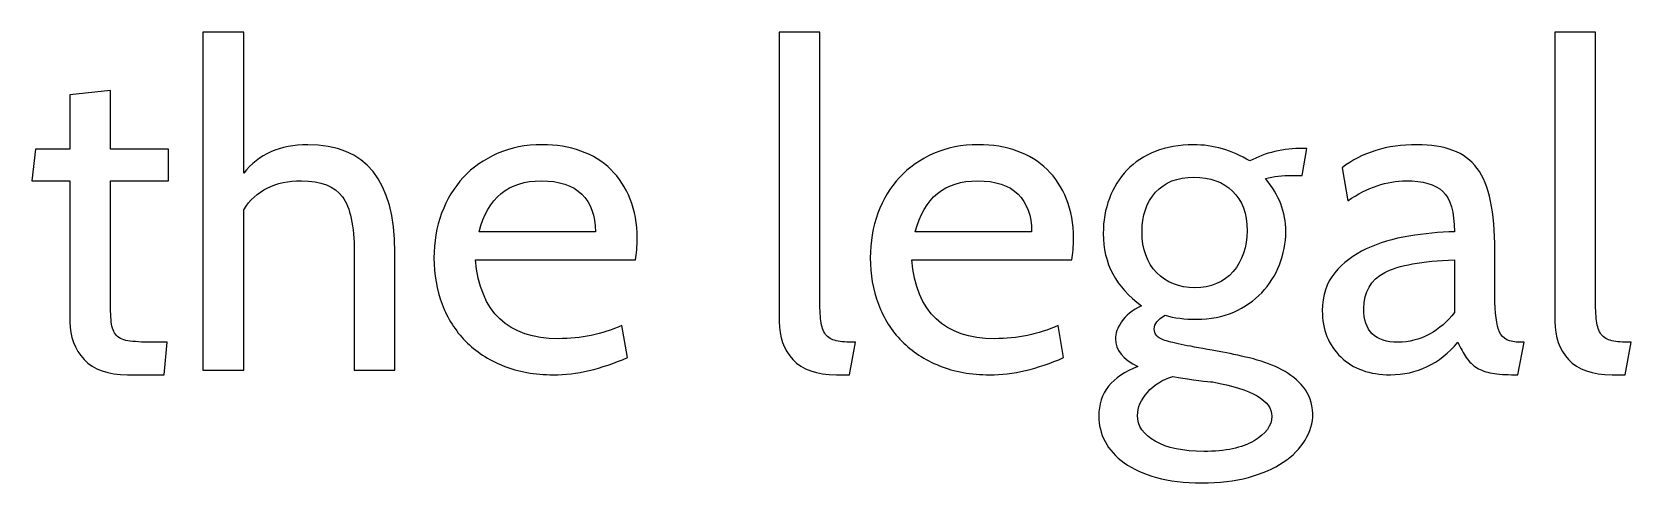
# Model space of a CAD drawing. Header units: centimetres. Extents: x -24 to 24.1, y -20.7 to 0.5.
# Drawn here: x 19.872 to 22.876, y -13.08 to -12.233 of the extents above; entities that cross this region are included whole.
import ezdxf

# ---------------------------------------------------------------- set-up
doc = ezdxf.new("R2010")
doc.units = ezdxf.units.CM
doc.header["$MEASUREMENT"] = 0
doc.layers.add('Layer 1', color=7, linetype='Continuous')

msp = doc.modelspace()

# ---------------------------------------------------------------- linework, layer by layer
at = {"layer": 'Layer 1', "color": 250}
for points, knots in [([(20.55314, -12.86815), (20.55314, -12.86815), (20.47694, -12.86815), (20.47694, -12.86815), (20.47694, -12.86815), (20.47694, -12.86815), (20.47694, -12.64632), (20.47694, -12.64632), (20.47694, -12.64632), (20.47694, -12.59722), (20.4696, -12.56264), (20.45493, -12.54261), (20.45493, -12.54261), (20.44025, -12.52257), (20.41457, -12.51255), (20.37788, -12.51255), (20.37788, -12.51255), (20.32821, -12.51255), (20.29209, -12.53061), (20.26951, -12.56674), (20.26951, -12.56674), (20.26951, -12.56674), (20.26951, -12.86815), (20.26951, -12.86815), (20.26951, -12.86815), (20.26951, -12.86815), (20.19246, -12.86815), (20.19246, -12.86815), (20.19246, -12.86815), (20.19246, -12.86815), (20.19246, -12.23315), (20.19246, -12.23315), (20.19246, -12.23315), (20.19246, -12.23315), (20.26951, -12.23315), (20.26951, -12.23315), (20.26951, -12.23315), (20.26951, -12.23315), (20.26951, -12.49816), (20.26951, -12.49816), (20.26951, -12.49816), (20.29717, -12.4626), (20.33724, -12.44481), (20.38973, -12.44481), (20.38973, -12.44481), (20.49867, -12.44481), (20.55314, -12.51198), (20.55314, -12.64632), (20.55314, -12.64632), (20.55314, -12.64632), (20.55314, -12.86815), (20.55314, -12.86815)], [0, 0, 0, 0, 0.07142857, 0.07142857, 0.07142857, 0.07142857, 0.14285714, 0.14285714, 0.14285714, 0.14285714, 0.21428571, 0.21428571, 0.21428571, 0.21428571, 0.28571429, 0.28571429, 0.28571429, 0.28571429, 0.35714286, 0.35714286, 0.35714286, 0.35714286, 0.42857143, 0.42857143, 0.42857143, 0.42857143, 0.5, 0.5, 0.5, 0.5, 0.57142857, 0.57142857, 0.57142857, 0.57142857, 0.64285714, 0.64285714, 0.64285714, 0.64285714, 0.71428571, 0.71428571, 0.71428571, 0.71428571, 0.78571429, 0.78571429, 0.78571429, 0.78571429, 0.85714286, 0.85714286, 0.85714286, 0.85714286, 1, 1, 1, 1]), ([(21.41845, -12.81566), (21.41845, -12.81566), (21.40744, -12.87662), (21.40744, -12.87662), (21.40744, -12.87662), (21.40744, -12.87662), (21.38289, -12.87662), (21.38289, -12.87662), (21.38289, -12.87662), (21.34563, -12.87662), (21.3184, -12.86716), (21.30118, -12.84825), (21.30118, -12.84825), (21.28397, -12.82934), (21.27536, -12.8055), (21.27536, -12.77671), (21.27536, -12.77671), (21.27536, -12.77671), (21.27536, -12.23315), (21.27536, -12.23315), (21.27536, -12.23315), (21.27536, -12.23315), (21.35156, -12.23315), (21.35156, -12.23315), (21.35156, -12.23315), (21.35156, -12.23315), (21.35156, -12.73268), (21.35156, -12.73268), (21.35156, -12.73268), (21.35156, -12.75018), (21.35227, -12.76443), (21.35368, -12.77544), (21.35368, -12.77544), (21.35509, -12.78645), (21.35805, -12.79491), (21.36257, -12.80084), (21.36257, -12.80084), (21.36708, -12.80677), (21.37372, -12.81072), (21.38246, -12.81269), (21.38246, -12.81269), (21.39121, -12.81467), (21.40321, -12.81566), (21.41845, -12.81566)], [0, 0, 0, 0, 0.08333333, 0.08333333, 0.08333333, 0.08333333, 0.16666667, 0.16666667, 0.16666667, 0.16666667, 0.25, 0.25, 0.25, 0.25, 0.33333333, 0.33333333, 0.33333333, 0.33333333, 0.41666667, 0.41666667, 0.41666667, 0.41666667, 0.5, 0.5, 0.5, 0.5, 0.58333333, 0.58333333, 0.58333333, 0.58333333, 0.66666667, 0.66666667, 0.66666667, 0.66666667, 0.75, 0.75, 0.75, 0.75, 0.83333333, 0.83333333, 0.83333333, 0.83333333, 1, 1, 1, 1]), ([(22.87557, -12.81566), (22.87557, -12.81566), (22.86456, -12.87662), (22.86456, -12.87662), (22.86456, -12.87662), (22.86456, -12.87662), (22.84001, -12.87662), (22.84001, -12.87662), (22.84001, -12.87662), (22.80275, -12.87662), (22.77552, -12.86716), (22.7583, -12.84825), (22.7583, -12.84825), (22.74109, -12.82934), (22.73248, -12.8055), (22.73248, -12.77671), (22.73248, -12.77671), (22.73248, -12.77671), (22.73248, -12.23315), (22.73248, -12.23315), (22.73248, -12.23315), (22.73248, -12.23315), (22.80868, -12.23315), (22.80868, -12.23315), (22.80868, -12.23315), (22.80868, -12.23315), (22.80868, -12.73268), (22.80868, -12.73268), (22.80868, -12.73268), (22.80868, -12.75018), (22.80939, -12.76443), (22.8108, -12.77544), (22.8108, -12.77544), (22.81221, -12.78645), (22.81517, -12.79491), (22.81969, -12.80084), (22.81969, -12.80084), (22.8242, -12.80677), (22.83084, -12.81072), (22.83958, -12.81269), (22.83958, -12.81269), (22.84833, -12.81467), (22.86033, -12.81566), (22.87557, -12.81566)], [0, 0, 0, 0, 0.08333333, 0.08333333, 0.08333333, 0.08333333, 0.16666667, 0.16666667, 0.16666667, 0.16666667, 0.25, 0.25, 0.25, 0.25, 0.33333333, 0.33333333, 0.33333333, 0.33333333, 0.41666667, 0.41666667, 0.41666667, 0.41666667, 0.5, 0.5, 0.5, 0.5, 0.58333333, 0.58333333, 0.58333333, 0.58333333, 0.66666667, 0.66666667, 0.66666667, 0.66666667, 0.75, 0.75, 0.75, 0.75, 0.83333333, 0.83333333, 0.83333333, 0.83333333, 1, 1, 1, 1]), ([(20.12557, -12.81566), (20.12557, -12.81566), (20.11964, -12.87662), (20.11964, -12.87662), (20.11964, -12.87662), (20.11964, -12.87662), (20.05106, -12.87662), (20.05106, -12.87662), (20.05106, -12.87662), (20.01438, -12.87662), (19.98714, -12.86702), (19.96936, -12.84783), (19.96936, -12.84783), (19.95158, -12.82864), (19.94269, -12.80521), (19.94269, -12.77756), (19.94269, -12.77756), (19.94269, -12.77756), (19.94269, -12.51255), (19.94269, -12.51255), (19.94269, -12.51255), (19.94269, -12.51255), (19.87157, -12.51255), (19.87157, -12.51255), (19.87157, -12.51255), (19.87157, -12.51255), (19.87834, -12.45328), (19.87834, -12.45328), (19.87834, -12.45328), (19.87834, -12.45328), (19.94269, -12.45328), (19.94269, -12.45328), (19.94269, -12.45328), (19.94269, -12.45328), (19.94269, -12.35083), (19.94269, -12.35083), (19.94269, -12.35083), (19.94269, -12.35083), (20.01889, -12.34321), (20.01889, -12.34321), (20.01889, -12.34321), (20.01889, -12.34321), (20.01889, -12.45328), (20.01889, -12.45328), (20.01889, -12.45328), (20.01889, -12.45328), (20.12811, -12.45328), (20.12811, -12.45328), (20.12811, -12.45328), (20.12811, -12.45328), (20.12811, -12.51255), (20.12811, -12.51255), (20.12811, -12.51255), (20.12811, -12.51255), (20.01889, -12.51255), (20.01889, -12.51255), (20.01889, -12.51255), (20.01889, -12.51255), (20.01889, -12.73099), (20.01889, -12.73099), (20.01889, -12.73099), (20.01889, -12.75075), (20.01946, -12.76627), (20.02058, -12.77756), (20.02058, -12.77756), (20.02171, -12.78885), (20.02496, -12.79731), (20.03032, -12.80296), (20.03032, -12.80296), (20.03568, -12.8086), (20.04429, -12.81213), (20.05614, -12.81354), (20.05614, -12.81354), (20.068, -12.81495), (20.08465, -12.81566), (20.1061, -12.81566), (20.1061, -12.81566), (20.1061, -12.81566), (20.12557, -12.81566), (20.12557, -12.81566)], [0, 0, 0, 0, 0.04761905, 0.04761905, 0.04761905, 0.04761905, 0.0952381, 0.0952381, 0.0952381, 0.0952381, 0.14285714, 0.14285714, 0.14285714, 0.14285714, 0.19047619, 0.19047619, 0.19047619, 0.19047619, 0.23809524, 0.23809524, 0.23809524, 0.23809524, 0.28571429, 0.28571429, 0.28571429, 0.28571429, 0.33333333, 0.33333333, 0.33333333, 0.33333333, 0.38095238, 0.38095238, 0.38095238, 0.38095238, 0.42857143, 0.42857143, 0.42857143, 0.42857143, 0.47619048, 0.47619048, 0.47619048, 0.47619048, 0.52380952, 0.52380952, 0.52380952, 0.52380952, 0.57142857, 0.57142857, 0.57142857, 0.57142857, 0.61904762, 0.61904762, 0.61904762, 0.61904762, 0.66666667, 0.66666667, 0.66666667, 0.66666667, 0.71428571, 0.71428571, 0.71428571, 0.71428571, 0.76190476, 0.76190476, 0.76190476, 0.76190476, 0.80952381, 0.80952381, 0.80952381, 0.80952381, 0.85714286, 0.85714286, 0.85714286, 0.85714286, 0.9047619, 0.9047619, 0.9047619, 0.9047619, 1, 1, 1, 1]), ([(21.00527, -12.66072), (21.00527, -12.66072), (20.7047, -12.66072), (20.7047, -12.66072), (20.7047, -12.66072), (20.71373, -12.75949), (20.76566, -12.80888), (20.86049, -12.80888), (20.86049, -12.80888), (20.90282, -12.80888), (20.94261, -12.8007), (20.97987, -12.78433), (20.97987, -12.78433), (20.97987, -12.78433), (20.99003, -12.84444), (20.99003, -12.84444), (20.99003, -12.84444), (20.94092, -12.86589), (20.89464, -12.87662), (20.85117, -12.87662), (20.85117, -12.87662), (20.81618, -12.87662), (20.78471, -12.87097), (20.75677, -12.85968), (20.75677, -12.85968), (20.72883, -12.84839), (20.70526, -12.83301), (20.68607, -12.81354), (20.68607, -12.81354), (20.66688, -12.79407), (20.65221, -12.77092), (20.64205, -12.74411), (20.64205, -12.74411), (20.63189, -12.7173), (20.62681, -12.68837), (20.62681, -12.65733), (20.62681, -12.65733), (20.62681, -12.62741), (20.6316, -12.59947), (20.6412, -12.57351), (20.6412, -12.57351), (20.6508, -12.54754), (20.66434, -12.52511), (20.68184, -12.5062), (20.68184, -12.5062), (20.69934, -12.48729), (20.72065, -12.47233), (20.74576, -12.46133), (20.74576, -12.46133), (20.77088, -12.45032), (20.79896, -12.44481), (20.83001, -12.44481), (20.83001, -12.44481), (20.85654, -12.44481), (20.88081, -12.44877), (20.90282, -12.45667), (20.90282, -12.45667), (20.92483, -12.46457), (20.9436, -12.47614), (20.95912, -12.49138), (20.95912, -12.49138), (20.97465, -12.50662), (20.98678, -12.52511), (20.99553, -12.54684), (20.99553, -12.54684), (21.00428, -12.56857), (21.00865, -12.59298), (21.00865, -12.62008), (21.00865, -12.62008), (21.00865, -12.63588), (21.00753, -12.64943), (21.00527, -12.66072)], [0, 0, 0, 0, 0.05263158, 0.05263158, 0.05263158, 0.05263158, 0.10526316, 0.10526316, 0.10526316, 0.10526316, 0.15789474, 0.15789474, 0.15789474, 0.15789474, 0.21052632, 0.21052632, 0.21052632, 0.21052632, 0.26315789, 0.26315789, 0.26315789, 0.26315789, 0.31578947, 0.31578947, 0.31578947, 0.31578947, 0.36842105, 0.36842105, 0.36842105, 0.36842105, 0.42105263, 0.42105263, 0.42105263, 0.42105263, 0.47368421, 0.47368421, 0.47368421, 0.47368421, 0.52631579, 0.52631579, 0.52631579, 0.52631579, 0.57894737, 0.57894737, 0.57894737, 0.57894737, 0.63157895, 0.63157895, 0.63157895, 0.63157895, 0.68421053, 0.68421053, 0.68421053, 0.68421053, 0.73684211, 0.73684211, 0.73684211, 0.73684211, 0.78947368, 0.78947368, 0.78947368, 0.78947368, 0.84210526, 0.84210526, 0.84210526, 0.84210526, 0.89473684, 0.89473684, 0.89473684, 0.89473684, 1, 1, 1, 1]), ([(21.82485, -12.66072), (21.82485, -12.66072), (21.52428, -12.66072), (21.52428, -12.66072), (21.52428, -12.66072), (21.53331, -12.75949), (21.58524, -12.80888), (21.68007, -12.80888), (21.68007, -12.80888), (21.7224, -12.80888), (21.76219, -12.8007), (21.79945, -12.78433), (21.79945, -12.78433), (21.79945, -12.78433), (21.80961, -12.84444), (21.80961, -12.84444), (21.80961, -12.84444), (21.7605, -12.86589), (21.71422, -12.87662), (21.67075, -12.87662), (21.67075, -12.87662), (21.63576, -12.87662), (21.60429, -12.87097), (21.57635, -12.85968), (21.57635, -12.85968), (21.54841, -12.84839), (21.52484, -12.83301), (21.50565, -12.81354), (21.50565, -12.81354), (21.48646, -12.79407), (21.47179, -12.77092), (21.46163, -12.74411), (21.46163, -12.74411), (21.45147, -12.7173), (21.44639, -12.68837), (21.44639, -12.65733), (21.44639, -12.65733), (21.44639, -12.62741), (21.45118, -12.59947), (21.46078, -12.57351), (21.46078, -12.57351), (21.47038, -12.54754), (21.48392, -12.52511), (21.50142, -12.5062), (21.50142, -12.5062), (21.51892, -12.48729), (21.54023, -12.47233), (21.56534, -12.46133), (21.56534, -12.46133), (21.59046, -12.45032), (21.61854, -12.44481), (21.64959, -12.44481), (21.64959, -12.44481), (21.67612, -12.44481), (21.70039, -12.44877), (21.7224, -12.45667), (21.7224, -12.45667), (21.74441, -12.46457), (21.76318, -12.47614), (21.7787, -12.49138), (21.7787, -12.49138), (21.79423, -12.50662), (21.80636, -12.52511), (21.81511, -12.54684), (21.81511, -12.54684), (21.82386, -12.56857), (21.82823, -12.59298), (21.82823, -12.62008), (21.82823, -12.62008), (21.82823, -12.63588), (21.82711, -12.64943), (21.82485, -12.66072)], [0, 0, 0, 0, 0.05263158, 0.05263158, 0.05263158, 0.05263158, 0.10526316, 0.10526316, 0.10526316, 0.10526316, 0.15789474, 0.15789474, 0.15789474, 0.15789474, 0.21052632, 0.21052632, 0.21052632, 0.21052632, 0.26315789, 0.26315789, 0.26315789, 0.26315789, 0.31578947, 0.31578947, 0.31578947, 0.31578947, 0.36842105, 0.36842105, 0.36842105, 0.36842105, 0.42105263, 0.42105263, 0.42105263, 0.42105263, 0.47368421, 0.47368421, 0.47368421, 0.47368421, 0.52631579, 0.52631579, 0.52631579, 0.52631579, 0.57894737, 0.57894737, 0.57894737, 0.57894737, 0.63157895, 0.63157895, 0.63157895, 0.63157895, 0.68421053, 0.68421053, 0.68421053, 0.68421053, 0.73684211, 0.73684211, 0.73684211, 0.73684211, 0.78947368, 0.78947368, 0.78947368, 0.78947368, 0.84210526, 0.84210526, 0.84210526, 0.84210526, 0.89473684, 0.89473684, 0.89473684, 0.89473684, 1, 1, 1, 1]), ([(22.06954, -13.07982), (22.0368, -13.07982), (22.0083, -13.07643), (21.98403, -13.06966), (21.98403, -13.06966), (21.95976, -13.06288), (21.93958, -13.05371), (21.92349, -13.04214), (21.92349, -13.04214), (21.9074, -13.03057), (21.89541, -13.01716), (21.88751, -13.00192), (21.88751, -13.00192), (21.8796, -12.98668), (21.87565, -12.97088), (21.87565, -12.95451), (21.87565, -12.95451), (21.87565, -12.91048), (21.90021, -12.87944), (21.94931, -12.86138), (21.94931, -12.86138), (21.92109, -12.84783), (21.90698, -12.83033), (21.90698, -12.80888), (21.90698, -12.80888), (21.90698, -12.79929), (21.91079, -12.7887), (21.91841, -12.77713), (21.91841, -12.77713), (21.92603, -12.76556), (21.93859, -12.75554), (21.95609, -12.74708), (21.95609, -12.74708), (21.90811, -12.71264), (21.88412, -12.66749), (21.88412, -12.61161), (21.88412, -12.61161), (21.88412, -12.5879), (21.88793, -12.56589), (21.89555, -12.54557), (21.89555, -12.54557), (21.90317, -12.52525), (21.91418, -12.50761), (21.92857, -12.49265), (21.92857, -12.49265), (21.94296, -12.47769), (21.96074, -12.46598), (21.98191, -12.45752), (21.98191, -12.45752), (22.00308, -12.44905), (22.02693, -12.44481), (22.05345, -12.44481), (22.05345, -12.44481), (22.09071, -12.44481), (22.12599, -12.45498), (22.15929, -12.4753), (22.15929, -12.4753), (22.18864, -12.45949), (22.22222, -12.45159), (22.26004, -12.45159), (22.26004, -12.45159), (22.26004, -12.45159), (22.26681, -12.45159), (22.26681, -12.45159), (22.26681, -12.45159), (22.26681, -12.45159), (22.2575, -12.50239), (22.2575, -12.50239), (22.2575, -12.50239), (22.2575, -12.50239), (22.23803, -12.50239), (22.23803, -12.50239), (22.23803, -12.50239), (22.22053, -12.50239), (22.20416, -12.50436), (22.18892, -12.50832), (22.18892, -12.50832), (22.21432, -12.5388), (22.22702, -12.57182), (22.22702, -12.60738), (22.22702, -12.60738), (22.22702, -12.62939), (22.22307, -12.65027), (22.21517, -12.67003), (22.21517, -12.67003), (22.20727, -12.68978), (22.19612, -12.70728), (22.18172, -12.72252), (22.18172, -12.72252), (22.16733, -12.73776), (22.14983, -12.7499), (22.12923, -12.75893), (22.12923, -12.75893), (22.10863, -12.76796), (22.08535, -12.77248), (22.05938, -12.77248), (22.05938, -12.77248), (22.03737, -12.77248), (22.01761, -12.76994), (22.00011, -12.76486), (22.00011, -12.76486), (21.98657, -12.77276), (21.97979, -12.78123), (21.97979, -12.79026), (21.97979, -12.79026), (21.97979, -12.79534), (21.98135, -12.79971), (21.98445, -12.80338), (21.98445, -12.80338), (21.98755, -12.80705), (21.99376, -12.81029), (22.00308, -12.81312), (22.00308, -12.81312), (22.01239, -12.81594), (22.02537, -12.8189), (22.04202, -12.82201), (22.04202, -12.82201), (22.05868, -12.82511), (22.08083, -12.8292), (22.10849, -12.83428), (22.10849, -12.83428), (22.12711, -12.83767), (22.14631, -12.8419), (22.16606, -12.84698), (22.16606, -12.84698), (22.18582, -12.85206), (22.20374, -12.85884), (22.21982, -12.8673), (22.21982, -12.8673), (22.23591, -12.87577), (22.24932, -12.88664), (22.26004, -12.8999), (22.26004, -12.8999), (22.27077, -12.91316), (22.27669, -12.92967), (22.27782, -12.94943), (22.27782, -12.94943), (22.27782, -12.96693), (22.27302, -12.98358), (22.26343, -12.99938), (22.26343, -12.99938), (22.25383, -13.01519), (22.24014, -13.02902), (22.22236, -13.04087), (22.22236, -13.04087), (22.20458, -13.05272), (22.18271, -13.06218), (22.15675, -13.06923), (22.15675, -13.06923), (22.13078, -13.07629), (22.10171, -13.07982), (22.06954, -13.07982)], [0, 0, 0, 0, 0.02564103, 0.02564103, 0.02564103, 0.02564103, 0.05128205, 0.05128205, 0.05128205, 0.05128205, 0.07692308, 0.07692308, 0.07692308, 0.07692308, 0.1025641, 0.1025641, 0.1025641, 0.1025641, 0.12820513, 0.12820513, 0.12820513, 0.12820513, 0.15384615, 0.15384615, 0.15384615, 0.15384615, 0.17948718, 0.17948718, 0.17948718, 0.17948718, 0.20512821, 0.20512821, 0.20512821, 0.20512821, 0.23076923, 0.23076923, 0.23076923, 0.23076923, 0.25641026, 0.25641026, 0.25641026, 0.25641026, 0.28205128, 0.28205128, 0.28205128, 0.28205128, 0.30769231, 0.30769231, 0.30769231, 0.30769231, 0.33333333, 0.33333333, 0.33333333, 0.33333333, 0.35897436, 0.35897436, 0.35897436, 0.35897436, 0.38461538, 0.38461538, 0.38461538, 0.38461538, 0.41025641, 0.41025641, 0.41025641, 0.41025641, 0.43589744, 0.43589744, 0.43589744, 0.43589744, 0.46153846, 0.46153846, 0.46153846, 0.46153846, 0.48717949, 0.48717949, 0.48717949, 0.48717949, 0.51282051, 0.51282051, 0.51282051, 0.51282051, 0.53846154, 0.53846154, 0.53846154, 0.53846154, 0.56410256, 0.56410256, 0.56410256, 0.56410256, 0.58974359, 0.58974359, 0.58974359, 0.58974359, 0.61538462, 0.61538462, 0.61538462, 0.61538462, 0.64102564, 0.64102564, 0.64102564, 0.64102564, 0.66666667, 0.66666667, 0.66666667, 0.66666667, 0.69230769, 0.69230769, 0.69230769, 0.69230769, 0.71794872, 0.71794872, 0.71794872, 0.71794872, 0.74358974, 0.74358974, 0.74358974, 0.74358974, 0.76923077, 0.76923077, 0.76923077, 0.76923077, 0.79487179, 0.79487179, 0.79487179, 0.79487179, 0.82051282, 0.82051282, 0.82051282, 0.82051282, 0.84615385, 0.84615385, 0.84615385, 0.84615385, 0.87179487, 0.87179487, 0.87179487, 0.87179487, 0.8974359, 0.8974359, 0.8974359, 0.8974359, 0.92307692, 0.92307692, 0.92307692, 0.92307692, 0.94871795, 0.94871795, 0.94871795, 0.94871795, 1, 1, 1, 1]), ([(22.67491, -12.81566), (22.67491, -12.81566), (22.66305, -12.87662), (22.66305, -12.87662), (22.66305, -12.87662), (22.66305, -12.87662), (22.65713, -12.87662), (22.65713, -12.87662), (22.65713, -12.87662), (22.64019, -12.87662), (22.62608, -12.87563), (22.61479, -12.87365), (22.61479, -12.87365), (22.60351, -12.87168), (22.59391, -12.86829), (22.58601, -12.86349), (22.58601, -12.86349), (22.57811, -12.8587), (22.57147, -12.85235), (22.56611, -12.84444), (22.56611, -12.84444), (22.56075, -12.83654), (22.55553, -12.82695), (22.55045, -12.81566), (22.55045, -12.81566), (22.51545, -12.8563), (22.47312, -12.87662), (22.42345, -12.87662), (22.42345, -12.87662), (22.3845, -12.87662), (22.35346, -12.86547), (22.33031, -12.84317), (22.33031, -12.84317), (22.30717, -12.82088), (22.2956, -12.79195), (22.2956, -12.75639), (22.2956, -12.75639), (22.2956, -12.7276), (22.30336, -12.7039), (22.31888, -12.68527), (22.31888, -12.68527), (22.33441, -12.66664), (22.35416, -12.65168), (22.37815, -12.6404), (22.37815, -12.6404), (22.40214, -12.62911), (22.42881, -12.62106), (22.45816, -12.61627), (22.45816, -12.61627), (22.48751, -12.61147), (22.51602, -12.60879), (22.54367, -12.60822), (22.54367, -12.60822), (22.54367, -12.57097), (22.53648, -12.54571), (22.52208, -12.53245), (22.52208, -12.53245), (22.50769, -12.51918), (22.48469, -12.51255), (22.45308, -12.51255), (22.45308, -12.51255), (22.41696, -12.51255), (22.38055, -12.52497), (22.34386, -12.5498), (22.34386, -12.5498), (22.34386, -12.5498), (22.33285, -12.488), (22.33285, -12.488), (22.33285, -12.488), (22.37011, -12.45921), (22.41696, -12.44481), (22.4734, -12.44481), (22.4734, -12.44481), (22.49993, -12.44481), (22.52251, -12.44834), (22.54113, -12.4554), (22.54113, -12.4554), (22.55976, -12.46245), (22.57486, -12.47374), (22.58643, -12.48927), (22.58643, -12.48927), (22.598, -12.50479), (22.60647, -12.52525), (22.61183, -12.55065), (22.61183, -12.55065), (22.61719, -12.57605), (22.61987, -12.60709), (22.61987, -12.64378), (22.61987, -12.64378), (22.61987, -12.64378), (22.61987, -12.72845), (22.61987, -12.72845), (22.61987, -12.72845), (22.61987, -12.76119), (22.6227, -12.78391), (22.62834, -12.79661), (22.62834, -12.79661), (22.63399, -12.80931), (22.64697, -12.81566), (22.66729, -12.81566), (22.66729, -12.81566), (22.66729, -12.81566), (22.67491, -12.81566), (22.67491, -12.81566)], [0, 0, 0, 0, 0.03703704, 0.03703704, 0.03703704, 0.03703704, 0.07407407, 0.07407407, 0.07407407, 0.07407407, 0.11111111, 0.11111111, 0.11111111, 0.11111111, 0.14814815, 0.14814815, 0.14814815, 0.14814815, 0.18518519, 0.18518519, 0.18518519, 0.18518519, 0.22222222, 0.22222222, 0.22222222, 0.22222222, 0.25925926, 0.25925926, 0.25925926, 0.25925926, 0.2962963, 0.2962963, 0.2962963, 0.2962963, 0.33333333, 0.33333333, 0.33333333, 0.33333333, 0.37037037, 0.37037037, 0.37037037, 0.37037037, 0.40740741, 0.40740741, 0.40740741, 0.40740741, 0.44444444, 0.44444444, 0.44444444, 0.44444444, 0.48148148, 0.48148148, 0.48148148, 0.48148148, 0.51851852, 0.51851852, 0.51851852, 0.51851852, 0.55555556, 0.55555556, 0.55555556, 0.55555556, 0.59259259, 0.59259259, 0.59259259, 0.59259259, 0.62962963, 0.62962963, 0.62962963, 0.62962963, 0.66666667, 0.66666667, 0.66666667, 0.66666667, 0.7037037, 0.7037037, 0.7037037, 0.7037037, 0.74074074, 0.74074074, 0.74074074, 0.74074074, 0.77777778, 0.77777778, 0.77777778, 0.77777778, 0.81481481, 0.81481481, 0.81481481, 0.81481481, 0.85185185, 0.85185185, 0.85185185, 0.85185185, 0.88888889, 0.88888889, 0.88888889, 0.88888889, 0.92592593, 0.92592593, 0.92592593, 0.92592593, 1, 1, 1, 1]), ([(20.82831, -12.51255), (20.76679, -12.51255), (20.72784, -12.54444), (20.71147, -12.60822), (20.71147, -12.60822), (20.71147, -12.60822), (20.92991, -12.60822), (20.92991, -12.60822), (20.92991, -12.60822), (20.92991, -12.57774), (20.92145, -12.55418), (20.90451, -12.53753), (20.90451, -12.53753), (20.88758, -12.52087), (20.86218, -12.51255), (20.82831, -12.51255)], [0, 0, 0, 0, 0.2, 0.2, 0.2, 0.2, 0.4, 0.4, 0.4, 0.4, 0.6, 0.6, 0.6, 0.6, 1, 1, 1, 1]), ([(21.64789, -12.51255), (21.58637, -12.51255), (21.54742, -12.54444), (21.53105, -12.60822), (21.53105, -12.60822), (21.53105, -12.60822), (21.74949, -12.60822), (21.74949, -12.60822), (21.74949, -12.60822), (21.74949, -12.57774), (21.74103, -12.55418), (21.72409, -12.53753), (21.72409, -12.53753), (21.70716, -12.52087), (21.68176, -12.51255), (21.64789, -12.51255)], [0, 0, 0, 0, 0.2, 0.2, 0.2, 0.2, 0.4, 0.4, 0.4, 0.4, 0.6, 0.6, 0.6, 0.6, 1, 1, 1, 1]), ([(22.0543, -12.50578), (22.02326, -12.50578), (21.99927, -12.51523), (21.98233, -12.534), (21.98233, -12.534), (21.9654, -12.55291), (21.95693, -12.57774), (21.95693, -12.60865), (21.95693, -12.60865), (21.95693, -12.64068), (21.96611, -12.66608), (21.98445, -12.68499), (21.98445, -12.68499), (22.0028, -12.70375), (22.02664, -12.71321), (22.05599, -12.71321), (22.05599, -12.71321), (22.08647, -12.71321), (22.11046, -12.70305), (22.12796, -12.68287), (22.12796, -12.68287), (22.14546, -12.66255), (22.15421, -12.63701), (22.15421, -12.60611), (22.15421, -12.60611), (22.15421, -12.57407), (22.14518, -12.54938), (22.12711, -12.53188), (22.12711, -12.53188), (22.10905, -12.51452), (22.08478, -12.50578), (22.0543, -12.50578)], [0, 0, 0, 0, 0.11111111, 0.11111111, 0.11111111, 0.11111111, 0.22222222, 0.22222222, 0.22222222, 0.22222222, 0.33333333, 0.33333333, 0.33333333, 0.33333333, 0.44444444, 0.44444444, 0.44444444, 0.44444444, 0.55555556, 0.55555556, 0.55555556, 0.55555556, 0.66666667, 0.66666667, 0.66666667, 0.66666667, 0.77777778, 0.77777778, 0.77777778, 0.77777778, 1, 1, 1, 1]), ([(22.54367, -12.75978), (22.54367, -12.75978), (22.54367, -12.66072), (22.54367, -12.66072), (22.54367, -12.66072), (22.48271, -12.66297), (22.43911, -12.67102), (22.41286, -12.68485), (22.41286, -12.68485), (22.38662, -12.69867), (22.37349, -12.72111), (22.37349, -12.75216), (22.37349, -12.75216), (22.37349, -12.79449), (22.39494, -12.81566), (22.43784, -12.81566), (22.43784, -12.81566), (22.45816, -12.81566), (22.47778, -12.81058), (22.49668, -12.80042), (22.49668, -12.80042), (22.51559, -12.79026), (22.53126, -12.77671), (22.54367, -12.75978)], [0, 0, 0, 0, 0.14285714, 0.14285714, 0.14285714, 0.14285714, 0.28571429, 0.28571429, 0.28571429, 0.28571429, 0.42857143, 0.42857143, 0.42857143, 0.42857143, 0.57142857, 0.57142857, 0.57142857, 0.57142857, 0.71428571, 0.71428571, 0.71428571, 0.71428571, 1, 1, 1, 1]), ([(22.08986, -12.89016), (22.08027, -12.89016), (22.05515, -12.88678), (22.01451, -12.88), (22.01451, -12.88), (21.99532, -12.88565), (21.97951, -12.89553), (21.96709, -12.90964), (21.96709, -12.90964), (21.95468, -12.92375), (21.94847, -12.93814), (21.94847, -12.95282), (21.94847, -12.95282), (21.94847, -12.97257), (21.95947, -12.9888), (21.98149, -13.0015), (21.98149, -13.0015), (22.0035, -13.0142), (22.03398, -13.02055), (22.07293, -13.02055), (22.07293, -13.02055), (22.11357, -13.02055), (22.14504, -13.01392), (22.16733, -13.00065), (22.16733, -13.00065), (22.18963, -12.98739), (22.20077, -12.97201), (22.20077, -12.95451), (22.20077, -12.95451), (22.20077, -12.92516), (22.1638, -12.90371), (22.08986, -12.89016)], [0, 0, 0, 0, 0.11111111, 0.11111111, 0.11111111, 0.11111111, 0.22222222, 0.22222222, 0.22222222, 0.22222222, 0.33333333, 0.33333333, 0.33333333, 0.33333333, 0.44444444, 0.44444444, 0.44444444, 0.44444444, 0.55555556, 0.55555556, 0.55555556, 0.55555556, 0.66666667, 0.66666667, 0.66666667, 0.66666667, 0.77777778, 0.77777778, 0.77777778, 0.77777778, 1, 1, 1, 1])]:
    msp.add_open_spline(points, degree=3, knots=knots, dxfattribs=at)

doc.saveas('drawing.dxf')
